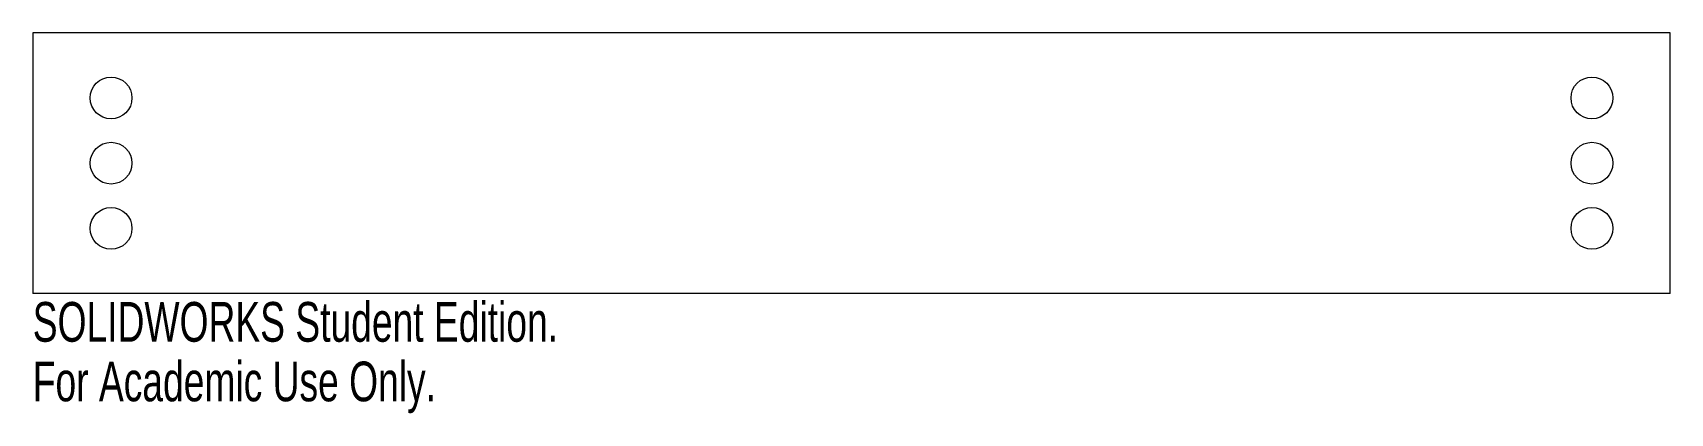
# Model space of a CAD drawing. Header units: inches. Extents: x -0.79 to 7.04, y -11.74 to -9.91.
import ezdxf

# ---------------------------------------------------------------- set-up
doc = ezdxf.new("R2010")
doc.units = ezdxf.units.IN
doc.header["$MEASUREMENT"] = 0
doc.styles.add('SLDTEXTSTYLE0', font='TXT', dxfattribs={"width": 0.7})

msp = doc.modelspace()

# ---------------------------------------------------------------- linework, layer by layer
at = {"color": 7, "linetype": 'Continuous', "lineweight": 15}
for p, q in [((-0.7945, -9.9148), (-0.7945, -11.1648)), ((7.0445, -9.9148), (-0.7945, -9.9148)), ((7.0445, -11.1648), (7.0445, -9.9148)), ((7.0445, -11.1648), (-0.7945, -11.1648))]:
    msp.add_line(p, q, dxfattribs=at)
for centre in [(-0.4195, -10.2273), (6.6695, -10.2273), (-0.4195, -10.5398), (6.6695, -10.5398), (-0.4195, -10.8523), (6.6695, -10.8523)]:
    msp.add_circle(centre, 0.1, dxfattribs=at)

# ---------------------------------------------------------------- texts
at = {"color": 7, "linetype": 'Continuous', "char_height": 0.1903, "attachment_point": 1, "style": 'SLDTEXTSTYLE0'}
for s, insert in [('SOLIDWORKS Student Edition.', (-0.7945, -11.2049)), ('For Academic Use Only.', (-0.7945, -11.4903))]:
    msp.add_mtext(s, dxfattribs=dict(at, insert=insert))

doc.saveas('drawing.dxf')
